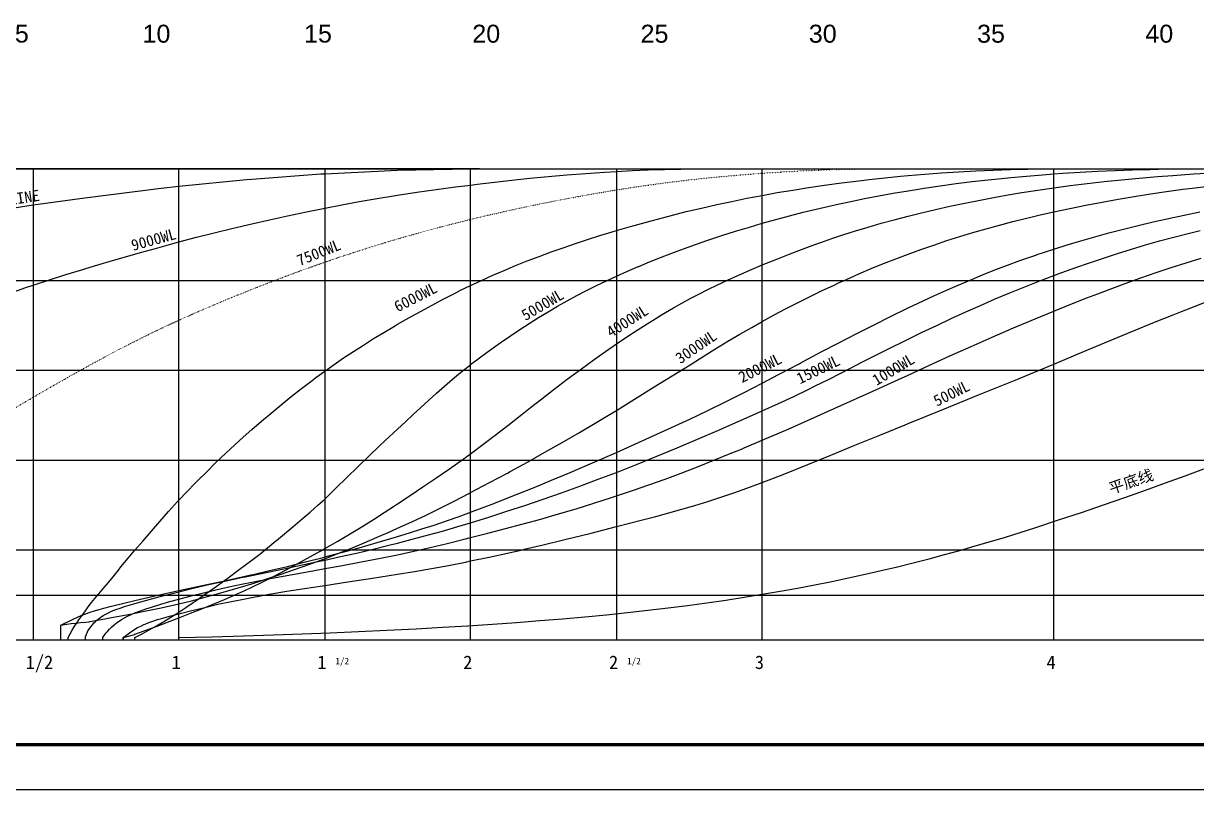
# Model space of a CAD drawing. Header units: millimetres. Extents: x -75152 to 353425, y 12138 to 222005.
# Drawn here: x 242452 to 268597, y 56138 to 73211 of the extents above; entities that cross this region are included whole.
import ezdxf
from ezdxf.enums import TextEntityAlignment as Align

# ---------------------------------------------------------------- set-up
doc = ezdxf.new("R2010")
doc.units = ezdxf.units.MM
doc.linetypes.add('ACAD_ISO07W100', pattern=[3.5, 0.5, -3])
for name, color, linetype in [('11', 7, 'Continuous'), ('11TEXTE', 4, 'Continuous'), ('WATER LINE', 62, 'Continuous')]:
    doc.layers.add(name, color=color, linetype=linetype)
doc.styles.add('SWISS721LIGHTBT', font='swissl.ttf')

# ---------------------------------------------------------------- blocks, each defined once
blk = doc.blocks.new('FRAMENUMBER')
at = {"layer": '11TEXTE', "style": 'SWISS721LIGHTBT'}
for s, p in [('5', (3000, -750)), ('10', (6000, -750)), ('15', (9600, -750)), ('20', (13350, -750)), ('25', (17100, -750)), ('30', (20850, -750)), ('35', (24600, -750)), ('40', (28350, -750))]:
    blk.add_text(s, height=400, dxfattribs=at).set_placement(p, align=Align.MIDDLE)

msp = doc.modelspace()

# ---------------------------------------------------------------- linework, layer by layer
msp.add_line((242666.5743, 69973.3836), (236116.5743, 69973.3836))
at = {"color": 1}
for points in [[(216206.5908, 56138.493), (335106.5908, 56138.493), (335106.5908, 98138.493), (216206.5908, 98138.493)], [(218706.5908, 57138.493), (334106.5908, 57138.493), (334106.5908, 97138.493), (218706.5908, 97138.493)]]:
    msp.add_lwpolyline(points, close=True, dxfattribs=at)
at = {"color": 1, "const_width": 80}
msp.add_lwpolyline([(218706.5908, 97138.493), (334106.5908, 97138.493), (334106.5908, 57138.493), (218706.5908, 57138.493), (218706.5908, 97178.493)], dxfattribs=at)
for points in [[(243470.5721, 69973.3833), (242650.577, 69973.3833)], [(244288.5775, 69973.3833), (243470.5721, 69973.3833)], [(245105.5697, 69973.3833), (244288.5775, 69973.3833)], [(245921.5792, 69973.3833), (245105.5697, 69973.3833)], [(246735.5745, 69973.3833), (245921.5792, 69973.3833)], [(247141.5743, 69973.3833), (246735.5745, 69973.3833)], [(247547.5741, 69973.3833), (247141.5743, 69973.3833)], [(247953.5799, 69973.3833), (247547.5741, 69973.3833)], [(248358.5726, 69973.3833), (247953.5799, 69973.3833)], [(248762.5704, 69973.3833), (248358.5726, 69973.3833)], [(249166.5743, 69973.3833), (248762.5704, 69973.3833)], [(249661.5694, 69973.3833), (249166.5743, 69973.3833)], [(250156.5767, 69973.3833), (249661.5694, 69973.3833)], [(250649.5699, 69973.3833), (250156.5767, 69973.3833)], [(251142.5753, 69973.3833), (250649.5699, 69973.3833)], [(251633.5726, 69973.3833), (251142.5753, 69973.3833)], [(252124.576, 69973.3833), (251633.5726, 69973.3833)], [(252613.5775, 69973.3833), (252124.576, 69973.3833)], [(263349.573, 69973.3833), (289036.574, 69973.3833)], [(266437.5734, 69973.3833), (289036.574, 69973.3833)]]:
    msp.add_lwpolyline(points)
at = {"layer": '11', "color": 233, "linetype": 'Continuous'}
for points in [[(236116.5743, 59473.3825), (236116.5743, 69855.5844), (237916.5743, 69917.4844), (239416.5743, 69951.3844), (241819.8943, 69973.3844), (242666.5743, 69973.3844), (243816.5743, 69973.3844), (245916.5743, 69973.3844), (249166.5743, 69973.3844), (252016.6743, 69973.3844)], [(236116.5743, 59473.3825), (236116.5743, 64473.3844), (236116.5743, 67986.9744), (237916.5743, 68360.1044), (239416.5743, 68647.9944), (240074.9523, 68763.8144), (242666.5743, 69167.1044), (243816.5743, 69323.1544), (244936.5743, 69468.0844), (245518.5943, 69538.1844), (245916.5743, 69583.8844), (247424.7843, 69732.5844), (247541.5743, 69742.7844), (249079.7643, 69856.7844), (249166.5743, 69862.1844), (250791.5743, 69940.5844), (252416.5743, 69972.5844), (252704.8743, 69973.3844)]]:
    msp.add_lwpolyline(points, dxfattribs=at)
at = {"layer": '11', "color": 3, "linetype": 'Continuous'}
for points in [[(242055.0043, 67166.6925), (242508.0643, 67323.0125), (242666.5743, 67376.2625), (243029.9543, 67496.2525), (243397.8943, 67614.2325), (243772.4343, 67730.3125), (243816.5743, 67743.7225), (244036.7943, 67809.8125), (244489.3043, 67942.6325), (244936.5743, 68070.1325), (245062.1543, 68105.3325), (245396.8043, 68198.7225), (245916.5743, 68341.7625), (246305.7443, 68444.6725), (246704.5443, 68546.4725), (247123.1143, 68649.3625), (247541.5743, 68748.0025), (247933.3543, 68836.7725), (248335.2043, 68924.9625), (248761.6443, 69015.1925), (249166.5743, 69096.8625), (249548.2743, 69169.7625), (249937.6743, 69240.1325), (250336.0743, 69308.3825), (250742.3743, 69374.4125), (250791.5743, 69382.1625), (251220.7743, 69447.4925), (251651.5743, 69508.9825), (252083.4743, 69566.8825), (252416.5743, 69609.1825), (252565.2743, 69627.5825), (252949.6743, 69673.3825), (253340.0743, 69717.3825), (253739.0743, 69759.4825), (254147.4743, 69799.3825), (254563.2743, 69836.1825), (254982.6743, 69868.9825), (255401.7743, 69897.2825), (255666.5743, 69912.7825), (256022.5743, 69930.6825), (256376.1743, 69945.2825), (256737.0743, 69956.9825), (257105.8743, 69965.5825), (257512.2743, 69971.4825), (257697.2743, 69972.3825)], [(243449.0743, 59474.3825), (243449.0743, 59523.3825), (243493.1943, 59607.5305), (243539.1743, 59692.7335), (243589.9543, 59778.3275), (243646.7343, 59863.5075), (243686.5643, 59918.8095), (243816.5743, 60095.2775), (243897.0943, 60208.2065), (243970.4543, 60307.1125), (244042.6743, 60399.1315), (244129.0643, 60503.2225), (244242.3643, 60634.3625), (244347.2143, 60755.6425), (244450.1143, 60878.4325), (244566.9743, 61023.7925), (244625.4643, 61098.0925), (244786.2543, 61293.4825), (244936.5743, 61470.7225), (245120.0643, 61682.9025), (245305.3443, 61897.1825), (245492.9643, 62114.5325), (245685.5743, 62334.3725), (245886.1343, 62555.4225), (245916.5743, 62588.1625), (246093.1643, 62774.1125), (246279.3143, 62964.7725), (246353.7043, 63039.6225), (246514.6143, 63200.0225), (246750.7143, 63431.4025), (246963.6643, 63635.2625), (247161.9543, 63820.2025), (247352.6743, 63993.1825), (247541.5743, 64159.5225), (247757.5843, 64345.1825), (247975.0843, 64529.1725), (248195.0243, 64712.0325), (248418.9443, 64894.2225), (248648.5743, 65076.0325), (248885.1543, 65257.3725), (248960.8743, 65314.1125), (248967.9143, 65319.3525), (249166.5743, 65464.7925), (249374.8843, 65612.0825), (249587.8743, 65757.5625), (249805.7743, 65901.7325), (250028.6743, 66044.8225), (250255.6743, 66186.6425), (250485.8743, 66326.7125), (250718.1743, 66464.4525), (250791.5743, 66507.2725), (251043.7743, 66652.1825), (251299.4743, 66795.1425), (251558.9743, 66936.1125), (251822.5743, 67074.8925), (252090.1743, 67211.1525), (252196.0743, 67263.8125), (252416.5743, 67370.7925), (252662.9743, 67486.1925), (252912.3743, 67598.5425), (253165.0743, 67707.9725), (253421.5743, 67814.5925), (253681.9743, 67918.4725), (253945.9743, 68019.6225), (254213.1743, 68117.9925), (254482.7743, 68213.4825), (254754.0743, 68306.0325), (255026.2743, 68395.6025), (255298.6743, 68482.1825), (255570.7743, 68565.7925), (255666.5743, 68594.5525), (255981.1743, 68686.6325), (256304.8743, 68777.5525), (256442.9743, 68815.2125), (256609.9743, 68859.9725), (256918.1743, 68940.0425), (257225.9743, 69016.6525), (257565.8743, 69097.4225), (257903.1743, 69173.5525), (258239.8743, 69245.6725), (258577.4743, 69314.1625), (258916.5743, 69379.1825), (259253.9743, 69439.9925), (259596.4743, 69497.7825), (259947.1743, 69552.9825), (260308.6743, 69605.9825), (260682.6743, 69656.6825), (261068.6743, 69705.0825), (261300.3743, 69732.2825), (261650.1743, 69770.5825), (261996.6743, 69805.2825), (262166.5743, 69821.0825), (262538.6743, 69852.5825), (262914.7743, 69880.3825), (263295.0743, 69904.5825), (263678.9743, 69924.8825), (264065.4743, 69941.4825), (264453.0743, 69954.5825), (264840.1743, 69964.0825), (265225.2743, 69970.2825), (265416.5743, 69972.1825), (265483.4743, 69972.3825)], [(244683.5843, 59474.3825), (244683.5843, 59523.3825), (244928.9743, 59594.9875), (244936.5743, 59597.2515), (245429.3543, 59782.8795), (245916.5743, 59967.9485), (246172.6143, 60065.8345), (246427.9443, 60166.0765), (246682.3943, 60269.0635), (246935.7643, 60375.1595), (247187.8143, 60484.8525), (247389.0043, 60576.1025), (247541.5743, 60648.0525), (247773.3543, 60760.8425), (248025.6243, 60887.9125), (248294.0543, 61027.5025), (248563.9443, 61172.1125), (248850.6443, 61329.9225), (249078.8943, 61457.7925), (249166.5743, 61507.1525), (249457.2743, 61674.7925), (249754.6743, 61850.8025), (250012.4743, 62007.2625), (250255.4743, 62158.4425), (250492.7743, 62309.8525), (250718.6743, 62457.8225), (250766.7743, 62489.7425), (250791.5743, 62506.2225), (251068.2743, 62690.9725), (251351.0743, 62881.3325), (251644.2743, 63079.9725), (251946.7743, 63287.8225), (252251.1743, 63502.5825), (252416.5743, 63622.4825), (252689.0743, 63824.2025), (252964.3743, 64032.9125), (253244.4743, 64249.6925), (253563.9743, 64501.1425), (253753.2743, 64651.3925), (254004.9743, 64848.4325), (254279.6743, 65059.6425), (254571.8743, 65280.1425), (254891.5743, 65517.0425), (255171.3743, 65720.3325), (255425.5743, 65901.0225), (255666.5743, 66068.2425), (255903.1743, 66227.6925), (256132.1743, 66378.1625), (256352.5743, 66519.2325), (256565.5743, 66651.8525), (256674.1743, 66717.9225), (256761.1743, 66769.8525), (256943.0743, 66875.5625), (257126.9743, 66978.6925), (257314.6743, 67080.1925), (257507.9743, 67181.0825), (257708.6743, 67282.0925), (257918.8743, 67384.2025), (258140.4743, 67488.2225), (258375.3743, 67594.8025), (258624.5743, 67704.1925), (258916.5743, 67828.2025), (259205.9743, 67946.7525), (259499.8743, 68063.0125), (259794.8743, 68175.5925), (260088.2743, 68283.3525), (260224.3743, 68331.9125), (260468.3743, 68416.5025), (260717.3743, 68499.4325), (260995.2743, 68587.9625), (261276.9743, 68673.4925), (261564.8743, 68756.7125), (261860.9743, 68838.0725), (262166.5743, 68917.8825), (262468.4743, 68992.6625), (262779.4743, 69065.6725), (263100.2743, 69136.9725), (263431.3743, 69206.5725), (263773.3743, 69274.4525), (263846.4743, 69288.4625), (263998.5743, 69317.0925), (264352.8743, 69380.8625), (264705.6743, 69440.3525), (265059.1743, 69495.9825), (265416.5743, 69548.1825), (265783.4743, 69597.6825), (266157.4743, 69644.2825), (266537.4743, 69687.6825), (266923.8743, 69727.8825), (267318.9743, 69765.0825), (267727.4743, 69799.5825), (268069.3743, 69825.5825), (268526.1743, 69857.0825), (268981.8743, 69884.4825)], [(244931.3643, 59474.3825), (244931.3643, 59523.3825), (244933.4643, 59526.369), (244936.5743, 59530.2812), (245096.6643, 59611.3305), (245256.8543, 59697.4475), (245417.3043, 59788.2125), (245577.7043, 59882.8085), (245737.3343, 59980.2105), (245895.2443, 60079.4775), (245916.5743, 60093.1135), (246072.5743, 60193.9795), (246235.1343, 60303.4905), (246298.6943, 60347.6585), (246405.0943, 60422.4365), (246697.3043, 60628.9925), (246981.7643, 60833.3925), (247262.3643, 61039.0125), (247541.5743, 61248.7425), (247718.7343, 61386.5325), (247890.6143, 61524.2925), (248079.7143, 61680.6925), (248092.8943, 61691.7825), (248136.0743, 61727.8225), (248458.3343, 61994.8325), (248666.8843, 62169.6125), (248845.4343, 62323.2325), (249014.0243, 62473.0625), (249166.5743, 62613.1825), (249416.2743, 62851.1425), (249662.4743, 63090.9225), (249907.2743, 63330.8525), (250152.7743, 63569.6725), (250387.5743, 63794.3725), (250515.2743, 63914.5125), (250791.5743, 64170.6925), (250965.1743, 64332.0925), (251138.2743, 64493.1925), (251311.0743, 64653.8525), (251484.1743, 64813.7025), (251658.1743, 64972.2025), (251834.1743, 65128.7925), (252013.2743, 65283.0025), (252196.2743, 65434.5725), (252383.4743, 65583.4325), (252416.5743, 65609.1225), (252583.2743, 65735.6525), (252787.3743, 65885.5525), (252970.0743, 66016.0225), (253097.8743, 66105.4625), (253305.3743, 66248.0825), (253513.7743, 66387.7525), (253723.0743, 66524.1625), (253933.2743, 66657.0125), (254145.2743, 66786.5325), (254358.0743, 66911.7725), (254571.6743, 67032.6525), (254787.1743, 67149.7325), (255004.3743, 67262.9525), (255223.3743, 67372.4725), (255444.0743, 67478.5025), (255666.5743, 67581.2725), (255901.2743, 67685.5425), (256149.9743, 67791.9425), (256164.0743, 67797.8625), (256403.9743, 67896.7825), (256651.8743, 67995.5225), (256905.4743, 68092.9925), (257165.5743, 68189.5025), (257432.4743, 68285.0225), (257706.0743, 68379.5025), (258014.4743, 68482.0225), (258323.2743, 68580.5525), (258630.6743, 68674.6925), (258916.5743, 68758.7425), (259221.7743, 68844.6425), (259526.3743, 68926.4025), (259832.0743, 69004.4225), (260025.7743, 69051.8425), (260309.4743, 69118.5125), (260599.5743, 69183.3425), (260895.5743, 69246.1725), (261200.0743, 69307.4325), (261513.2743, 69367.1125), (261835.9743, 69425.2525), (262166.5743, 69481.4825), (262525.5743, 69538.7825), (262883.7743, 69591.9825), (263240.7743, 69641.0825), (263597.1743, 69686.1825), (263955.7743, 69727.5825), (264321.7743, 69765.7825), (264455.5743, 69778.7825), (264804.8743, 69810.5825), (265166.8743, 69840.0825), (265416.5743, 69858.6825), (265613.5743, 69872.0825), (266003.2743, 69896.0825), (266392.4743, 69916.8825), (266781.4743, 69934.3825), (267169.4743, 69948.6825), (267557.1743, 69959.6825), (267944.8743, 69967.4825), (268333.7743, 69971.9825), (268438.8743, 69972.3825)], [(252704.8743, 69973.3844), (289036.574, 69973.3833)], [(243286.5743, 59474.3825), (243286.5743, 59803.2075), (243408.8543, 59822.7115), (243416.5743, 59823.8255), (243516.3043, 59837.9105), (243618.7343, 59849.2945), (243726.2343, 59859.2895), (243839.2643, 59870.2765), (243916.5743, 59879.2355), (243931.3443, 59881.3095), (244060.6443, 59902.2255), (244184.8743, 59925.9025), (244302.7243, 59949.4085), (244416.5743, 59971.4665), (244872.2843, 60057.3665), (244936.5743, 60069.6935), (245226.1943, 60126.3945), (245519.7043, 60187.7485), (245817.5043, 60254.2115), (245916.5743, 60277.2375), (246196.6943, 60345.1905), (246473.3243, 60416.3575), (246718.8343, 60482.8725), (246953.1843, 60549.1025), (247234.5043, 60631.8525), (247541.5743, 60725.6925), (247857.2743, 60825.3225), (248174.4943, 60929.2425), (248493.6343, 61038.3925), (248814.8243, 61153.0125), (249137.7843, 61272.5525), (249166.5743, 61283.3825), (249457.2743, 61395.3425), (249749.8743, 61512.4825), (250043.7743, 61634.1525), (250337.8743, 61759.5825), (250631.0743, 61888.2225), (250679.9743, 61910.0725), (250791.5743, 61960.3825), (251110.9743, 62107.6025), (251424.2743, 62256.4025), (251736.5743, 62409.0025), (252054.0743, 62568.4025), (252382.1743, 62737.4025), (252416.5743, 62755.3225), (252842.4743, 62979.6425), (253238.9743, 63192.2125), (253300.0743, 63225.3225), (253688.0743, 63437.5425), (254073.9743, 63653.2625), (254459.1743, 63873.1425), (254844.5743, 64097.2125), (255230.0743, 64324.9825), (255491.0743, 64481.3625), (255666.5743, 64587.8125), (256073.9743, 64838.0325), (256511.7743, 65110.0125), (257309.8743, 65606.1425), (257520.1743, 65738.1025), (257861.2743, 65949.8425), (258153.2743, 66127.5025), (258421.6743, 66286.7925), (258682.7743, 66437.4525), (258916.5743, 66568.4225), (259183.8743, 66714.3725), (259434.1743, 66847.5025), (259703.5743, 66986.5425), (259971.2743, 67120.2425), (260238.6743, 67249.6325), (260520.6743, 67382.0525), (260602.6743, 67419.8325), (260794.4743, 67506.9325), (261073.3743, 67629.9625), (261348.1743, 67746.9125), (261620.3743, 67858.4925), (261892.1743, 67965.6925), (262166.5743, 68069.6325), (262452.7743, 68173.3425), (262740.5743, 68273.5925), (263029.9743, 68370.2625), (263321.0743, 68463.1925), (263613.5743, 68552.2525), (263907.5743, 68637.3725), (264202.8743, 68718.5625), (264499.2743, 68795.9525), (264781.2743, 68865.9625), (264816.4743, 68874.4925), (265111.1743, 68944.0125), (265416.5743, 69012.7025), (265773.7743, 69088.8325), (266131.5743, 69160.8925), (266490.0743, 69229.0725), (266849.0743, 69293.5025), (267208.7743, 69354.2625), (267569.0743, 69411.4025), (267929.9743, 69464.9825), (268291.4743, 69514.8825), (268368.6743, 69525.0825), (268565.5743, 69550.4825), (268985.6743, 69601.4825)], [(243286.5743, 59474.3825), (243286.5743, 59803.2115), (243389.6443, 59853.0545), (243416.5743, 59865.4765), (243421.3143, 59867.6685), (243442.1443, 59877.4185), (243562.8443, 59936.5935), (243653.7943, 59980.4635), (243738.0643, 60017.2805), (243818.9043, 60048.7195), (243916.5743, 60082.9245), (244054.2343, 60127.3975), (244142.3743, 60153.7745), (244245.6243, 60182.6865), (244416.5743, 60227.1915), (244691.5443, 60294.8495), (244936.5743, 60352.2395), (245377.5243, 60452.1845), (245916.5743, 60571.7925), (246435.1343, 60682.7625), (246970.1843, 60797.9125), (247519.5643, 60919.9225), (247541.5743, 60924.9125), (247939.0943, 61016.1625), (248336.9943, 61110.9125), (248735.4143, 61209.6425), (249134.4043, 61312.7425), (249166.5743, 61321.2425), (249543.6743, 61421.8225), (249930.8743, 61528.2725), (250337.4743, 61644.6025), (250763.2743, 61771.2725), (250791.5743, 61779.8525), (251059.7743, 61861.5525), (251329.3743, 61945.0625), (251602.3743, 62032.0525), (251880.5743, 62124.5125), (252164.6743, 62223.8325), (252416.5743, 62316.3525), (252873.8743, 62490.5225), (253308.2743, 62659.9825), (253397.5743, 62695.3325), (253458.9743, 62719.7625), (253837.4743, 62872.2825), (254224.4743, 63031.8025), (254636.8743, 63205.3525), (255135.9743, 63419.7625), (255666.5743, 63652.0325), (256076.7743, 63834.3025), (256486.1743, 64018.8125), (256894.4743, 64205.8125), (257301.4743, 64395.7325), (257706.9743, 64589.0025), (258110.8743, 64786.0325), (258512.7743, 64987.0625), (258912.7743, 65192.0225), (258916.5743, 65193.9925), (259281.8743, 65384.7125), (259739.5743, 65627.1325), (259775.7743, 65646.3425), (259842.0743, 65681.5325), (260233.8743, 65889.4325), (260622.2743, 66094.0125), (261008.5743, 66294.5525), (261394.0743, 66490.7625), (261779.6743, 66682.5525), (262166.5743, 66869.8025), (262501.8743, 67026.9725), (262743.3743, 67137.5125), (263012.2743, 67258.2325), (263282.4743, 67376.9125), (263554.1743, 67493.2725), (263827.6743, 67606.9125), (264103.3743, 67717.3525), (264381.4743, 67824.1425), (264662.1743, 67927.0825), (264945.0743, 68026.3425), (265034.7743, 68056.9525), (265045.2743, 68060.5525), (265186.8743, 68107.9425), (265227.9743, 68121.7425), (265416.5743, 68184.0225), (265713.8743, 68277.4025), (266017.1743, 68368.4725), (266326.6743, 68457.2825), (266642.6743, 68543.8425), (266965.6743, 68628.1925), (267295.9743, 68710.3625), (267633.9743, 68790.3725), (267972.0743, 68866.4725), (268318.0743, 68940.4925), (268672.3743, 69012.4225)], [(243831.3943, 59474.3825), (243831.3943, 59523.3825), (243836.7543, 59543.1337), (243846.5043, 59577.6895), (243855.8843, 59604.1545), (243869.2743, 59633.8105), (243889.9043, 59672.1595), (243916.5743, 59714.5915), (243952.8643, 59766.3445), (243988.2443, 59811.0865), (244023.7343, 59850.9875), (244059.8543, 59886.8935), (244098.1143, 59920.3965), (244117.8643, 59936.1495), (244125.2743, 59941.8375), (244176.4943, 59978.7885), (244231.2843, 60014.3125), (244289.1243, 60047.9285), (244350.4243, 60079.7505), (244416.5743, 60110.3355), (244508.8243, 60147.5775), (244605.0343, 60181.8845), (244704.6843, 60214.0835), (244806.7743, 60245.1495), (244910.1143, 60275.8785), (244936.5743, 60283.7365), (245200.8443, 60359.6445), (245470.7543, 60433.4435), (245763.3843, 60509.4425), (245916.5743, 60547.8525), (246261.3843, 60631.4125), (246612.6943, 60712.2325), (246972.9043, 60791.2025), (247342.2043, 60869.3725), (247399.3343, 60881.3125), (247541.5743, 60910.9625), (248257.3043, 61059.5725), (248972.7443, 61210.0325), (249166.5743, 61251.6025), (249518.2743, 61328.2825), (249875.7743, 61408.3425), (250244.6743, 61494.3525), (250627.2743, 61588.1825), (250791.5743, 61629.9825), (251118.1743, 61715.0825), (251449.1743, 61803.7625), (251787.9743, 61897.8425), (252135.6743, 61998.7025), (252416.5743, 62083.7025), (252821.0743, 62209.7225), (253224.8743, 62338.7225), (253628.8743, 62471.3725), (254033.8743, 62608.3825), (254440.9743, 62750.4825), (254850.9743, 62898.2525), (255264.2743, 63051.8725), (255666.5743, 63205.5825), (256117.7743, 63383.1725), (256570.3743, 63566.2125), (257023.8743, 63754.0225), (257477.7743, 63945.7425), (257931.2743, 64140.5525), (258383.3743, 64337.8925), (258833.4743, 64537.5025), (258916.5743, 64574.7125), (259279.9743, 64740.6925), (259619.9743, 64900.1025), (259941.4743, 65054.8725), (260082.5743, 65124.1825), (260423.3743, 65294.2725), (260872.7743, 65522.1925), (261170.5743, 65673.8125), (261672.2743, 65927.4625), (262166.5743, 66173.5825), (262485.6743, 66329.5625), (262806.6743, 66483.3725), (263129.5743, 66634.7025), (263454.2743, 66783.2625), (263780.7743, 66928.7525), (264109.1743, 67070.9525), (264439.2743, 67209.6325), (264770.9743, 67344.6125), (265104.1743, 67475.7025), (265416.5743, 67594.4325), (265597.4743, 67661.2425), (265903.8743, 67771.8725), (266211.7743, 67879.5325), (266521.2743, 67983.9125), (266832.3743, 68084.7725), (267145.0743, 68181.9325), (267459.2743, 68275.2725), (267774.8743, 68364.7325), (268091.7743, 68450.3125), (268409.6743, 68532.0425), (268677.9743, 68597.8725)], [(244218.9443, 59474.3825), (244218.9443, 59523.3825), (244252.0343, 59570.0382), (244297.8743, 59628.1865), (244324.5743, 59660.0345), (244369.2843, 59709.9055), (244416.5743, 59757.7905), (244471.9343, 59806.9685), (244524.8843, 59849.9325), (244582.4543, 59892.0385), (244640.9443, 59930.0985), (244703.0843, 59965.9165), (244772.6443, 60001.4855), (244855.4043, 60039.3525), (244936.5743, 60073.4495), (245038.5843, 60112.4965), (245162.2843, 60155.9285), (245181.9443, 60162.5395), (245307.5743, 60203.6265), (245511.4743, 60266.3335), (245715.0943, 60325.5975), (245916.5743, 60382.2285), (246188.3443, 60455.4165), (246463.3043, 60525.4625), (246742.3843, 60592.2025), (247026.0643, 60655.7225), (247314.0743, 60716.3725), (247541.5743, 60762.1525), (247995.3743, 60849.2825), (248449.9543, 60932.5125), (248904.8743, 61013.9625), (249166.5743, 61060.8725), (249565.0743, 61133.1125), (249975.5743, 61209.4025), (250412.1743, 61294.3425), (250791.5743, 61371.9825), (251153.2743, 61449.9225), (251519.3743, 61533.0325), (251892.2743, 61621.6825), (252272.4743, 61715.4125), (252416.5743, 61751.5425), (252805.2743, 61850.2025), (253195.8743, 61952.0725), (253588.2743, 62057.4925), (253981.9743, 62166.7225), (254376.3743, 62279.9425), (254770.8743, 62397.2325), (255164.5743, 62518.6225), (255556.7743, 62644.1025), (255666.5743, 62680.0925), (256028.2743, 62801.7325), (256389.8743, 62927.1925), (256751.5743, 63057.0025), (257113.6743, 63191.5225), (257476.3743, 63330.9125), (257839.8743, 63475.0825), (258204.3743, 63623.6425), (258452.6743, 63726.9025), (258512.9743, 63752.1825), (258916.5743, 63923.3725), (259494.1743, 64172.9725), (260074.6743, 64428.6525), (260670.6743, 64695.4925), (261297.1743, 64978.9725), (261953.9743, 65277.9525), (262166.5743, 65375.1225), (262633.8743, 65588.5325), (263101.7743, 65800.9025), (263571.2743, 66011.6425), (264043.3743, 66220.1125), (264519.0743, 66425.7125), (264999.1743, 66628.0725), (265416.5743, 66799.7325), (265795.4743, 66952.6925), (266152.1743, 67093.3525), (266399.8743, 67188.9025), (266649.0743, 67283.2325), (267004.0743, 67414.1725), (267353.8743, 67539.1425), (267696.4743, 67657.3925), (268033.4743, 67769.5825), (268366.4743, 67876.3125), (268697.2743, 67978.1525)], [(244677.3743, 59474.3825), (244677.3743, 59523.3825), (244728.1943, 59566.7211), (244782.9643, 59609.0925), (244845.3243, 59653.0305), (244929.8343, 59707.4635), (244936.5743, 59711.6205), (244996.4143, 59746.0545), (245064.5643, 59781.4145), (245135.7743, 59814.6015), (245163.9843, 59826.7415), (245244.7943, 59859.0435), (245335.3043, 59891.6185), (245438.3543, 59925.1295), (245559.1443, 59960.8465), (245707.6143, 60001.2865), (245916.5743, 60055.3545), (246203.1943, 60128.0005), (246493.2243, 60198.7705), (246787.8643, 60266.4645), (247087.6243, 60330.4955), (247392.0443, 60390.9645), (247541.5743, 60419.2855), (247927.7243, 60489.3725), (248320.1143, 60556.2625), (248717.1743, 60620.0125), (249117.2143, 60681.4425), (249166.5743, 60688.9025), (249679.0743, 60765.7925), (250231.0743, 60849.0725), (250791.5743, 60937.2625), (251167.4743, 60999.5825), (251544.1743, 61065.2025), (251921.9743, 61134.7525), (252300.6743, 61208.6825), (252416.5743, 61232.1625), (252833.9743, 61319.1625), (253241.0743, 61407.8425), (253601.3743, 61489.4525), (253613.5743, 61492.2825), (254032.5743, 61590.6925), (254515.2743, 61707.5825), (255108.1743, 61855.0425), (255666.5743, 61997.3625), (255959.2743, 62072.4825), (256251.8743, 62148.1225), (256544.2743, 62225.0325), (256836.2743, 62303.9425), (257127.7743, 62385.5325), (257418.6743, 62470.4125), (257708.7743, 62559.0925), (257998.0743, 62651.9725), (258286.4743, 62749.3225), (258573.8743, 62851.2425), (258860.2743, 62957.7125), (258916.5743, 62979.1925), (259422.1743, 63176.7725), (259930.5743, 63380.4225), (260448.4743, 63591.5925), (260983.2743, 63811.1725), (261536.2743, 64037.8025), (262100.6743, 64268.0525), (262166.5743, 64294.8825), (262940.3743, 64609.1725), (263737.6743, 64932.0925), (264555.5743, 65264.9625), (265380.8743, 65605.4725), (265416.5743, 65620.3225), (266101.0743, 65906.1725), (266633.6743, 66129.0725), (267193.1743, 66361.3825), (267660.6743, 66552.5325), (268077.0743, 66719.5525), (268260.0743, 66791.7925), (268359.9743, 66830.9725), (268775.0743, 66991.3325)], [(245916.5743, 59473.3825), (245916.5743, 59523.3825), (245916.5743, 59523.3825), (246661.3843, 59543.9636), (247358.6243, 59564.5763), (248021.3443, 59585.9075), (248661.5943, 59608.5845), (249290.4943, 59633.1795), (249918.2743, 59660.2085), (250554.0743, 59690.1385), (251206.5743, 59723.3825), (251790.8743, 59755.5305), (252357.8743, 59789.3975), (252908.3743, 59825.0925), (253443.2743, 59862.7125), (253963.4743, 59902.3505), (254469.6743, 59944.0875), (254962.7743, 59987.9985), (255443.3743, 60034.1495), (255912.2743, 60082.6005), (256370.1743, 60133.4015), (256817.5743, 60186.5975), (257255.2743, 60242.2255), (257683.7743, 60300.3145), (258103.5743, 60360.8905), (258515.2743, 60423.9685), (258919.3743, 60489.5625), (259316.2743, 60557.6725), (259706.5743, 60628.3025), (260090.5743, 60701.4425), (260468.7743, 60777.0825), (260841.4743, 60855.2025), (261209.0743, 60935.7725), (261571.8743, 61018.7825), (261930.2743, 61104.1925), (262284.4743, 61191.9625), (262634.6743, 61282.0625), (262981.3743, 61374.4325), (263324.5743, 61469.0225), (263664.6743, 61565.7925), (264001.6743, 61664.6725), (264335.8743, 61765.6025), (264667.4743, 61868.5325), (264996.5743, 61973.3825), (265524.2743, 62145.4525), (266033.9743, 62315.1625), (266526.5743, 62482.5225), (267002.6743, 62647.5125), (267463.1743, 62810.1725), (267908.7743, 62970.4725), (268340.1743, 63128.4425), (268758.1743, 63284.0725)]]:
    msp.add_lwpolyline(points, dxfattribs=at)
at = {"layer": '11', "color": 3, "linetype": 'ACAD_ISO07W100'}
msp.add_lwpolyline([(242251.2343, 64634.9925), (242666.5743, 64880.1225), (243056.9043, 65106.4625), (243448.3643, 65328.9725), (243816.5743, 65534.3125), (244035.3443, 65654.6025), (244337.8243, 65817.9825), (244637.9943, 65976.2525), (244936.5743, 66129.3425), (245228.8743, 66274.8825), (245476.4843, 66394.5525), (245621.0043, 66462.7425), (245651.4543, 66476.9525), (245916.5743, 66598.5925), (246230.8743, 66738.6725), (246553.7343, 66878.5325), (246893.9443, 67022.1825), (247254.9043, 67170.6925), (247541.5743, 67285.5925), (247888.0943, 67421.3025), (248237.0843, 67554.5925), (248591.3943, 67686.1825), (248953.9443, 67816.6125), (249166.5743, 67890.9525), (249502.1743, 68005.1725), (249841.2743, 68117.0225), (250186.5743, 68227.0825), (250540.5743, 68335.6225), (250791.5743, 68409.9125), (250966.1743, 68460.2725), (251306.3743, 68555.8925), (251676.6743, 68656.2925), (252046.5743, 68752.5725), (252416.5743, 68844.7325), (252810.4743, 68938.2425), (253203.5743, 69027.4025), (253597.2743, 69112.8025), (253993.3743, 69195.0525), (254394.1743, 69274.6225), (254801.6743, 69351.7725), (255217.5743, 69426.3125), (255641.5743, 69497.5825), (255666.5743, 69501.5825), (256021.3743, 69557.0825), (256372.4743, 69608.2825), (256722.7743, 69655.4825), (256944.0743, 69683.4825), (257306.3743, 69725.9825), (257685.7743, 69766.5825), (258040.7743, 69801.0825), (258405.0743, 69833.1825), (258774.5743, 69862.4825), (258916.5743, 69872.8825), (258954.2743, 69875.5825), (259343.1743, 69901.2825), (259732.4743, 69923.2825), (260122.3743, 69941.4825), (260512.7743, 69955.5825), (260903.5743, 69965.5825), (261294.8743, 69971.4825), (261479.5743, 69972.3825)], dxfattribs=at)
at = {"layer": 'WATER LINE'}
for points in [[(242666.5743, 69973.3833), (242666.5743, 59473.3825)], [(245916.5743, 59473.3825), (245916.5743, 69973.3833)], [(249166.5743, 69973.3833), (249166.5743, 59473.3825)], [(252416.5743, 59473.3825), (252416.5743, 69973.3833)], [(255666.5743, 69973.3833), (255666.5743, 59473.3825)], [(258916.5743, 59473.3825), (258916.5743, 69973.3833)], [(265416.5743, 59473.3825), (265416.5743, 69973.3833)]]:
    msp.add_lwpolyline(points, dxfattribs=at)
at = {"layer": 'WATER LINE', "color": 52}
for points in [[(304416.5743, 67473.3829), (231080.5758, 67473.3829)], [(304416.5743, 65473.3833), (231080.5758, 65473.3833)], [(304416.5743, 63473.3833), (231080.5758, 63473.3833)], [(304416.5743, 61473.3833), (231080.5758, 61473.3833)], [(231080.5758, 60473.384), (304416.5743, 60473.384)], [(231080.5758, 59473.3825), (304416.5743, 59473.3825)]]:
    msp.add_lwpolyline(points, dxfattribs=at)

# ---------------------------------------------------------------- block references
at = {"layer": 'WATER LINE'}
msp.add_blockref('FRAMENUMBER', (239416.5743, 73732.7953), dxfattribs=at)

# ---------------------------------------------------------------- texts
at = {"layer": '11TEXTE'}
for s, rotation, p in [('9000WL', 15.45842128, (244894.8488, 68140.0489)), ('7500WL', 21.83376241, (248605.3846, 67801.7289)), ('6000WL', 27.0669092, (250792.993, 66770.6736)), ('5000WL', 30.31436033, (253641.031, 66577.8237)), ('4000WL', 32.47195206, (255546.8719, 66201.6742)), ('3000WL', 34.3651238, (257091.6177, 65613.7837)), ('2000WL', 26.82104905, (258466.9448, 65194.1042)), ('1500WL', 25.83785361, (259757.5559, 65166.8839)), ('1000WL', 31.07822501, (261466.353, 65131.7002)), ('500WL', 26.46918343, (262809.9739, 64668.0977))]:
    msp.add_text(s, height=250, rotation=rotation, dxfattribs=at).set_placement(p)
at = {"layer": '11TEXTE', "char_height": 250}
for s, insert, width, attachment_point, rotation in [('{\\f宋体|b0|i0|c134|p2;上甲板边线} UPPER DECK SIDE LINE', (237611.3384, 68466.8913), 6959.928411, 7, 8.34997737), ('{\\fRomanS|b0|i0|c134|p2;平底线}', (266611.6232, 62954.7804), 1067.895, 1, 19)]:
    msp.add_mtext(s, dxfattribs=dict(at, insert=insert, width=width, attachment_point=attachment_point, rotation=rotation))
at = {"layer": 'WATER LINE'}
for s, height, p in [('1/2', 300, (242503.2811, 58824.0409)), ('1', 300, (245753.2811, 58824.0409)), ('1', 300, (249003.2811, 58824.0409)), ('1/2', 150, (249404.3204, 58925.5611)), ('2', 300, (252253.2811, 58824.0409)), ('2', 300, (255503.2811, 58824.0409)), ('1/2', 150, (255904.3204, 58925.5611)), ('3', 300, (258753.2811, 58824.0409)), ('4 ', 300, (265253.2811, 58824.0409))]:
    msp.add_text(s, height=height, dxfattribs=at).set_placement(p)

doc.saveas('drawing.dxf')
